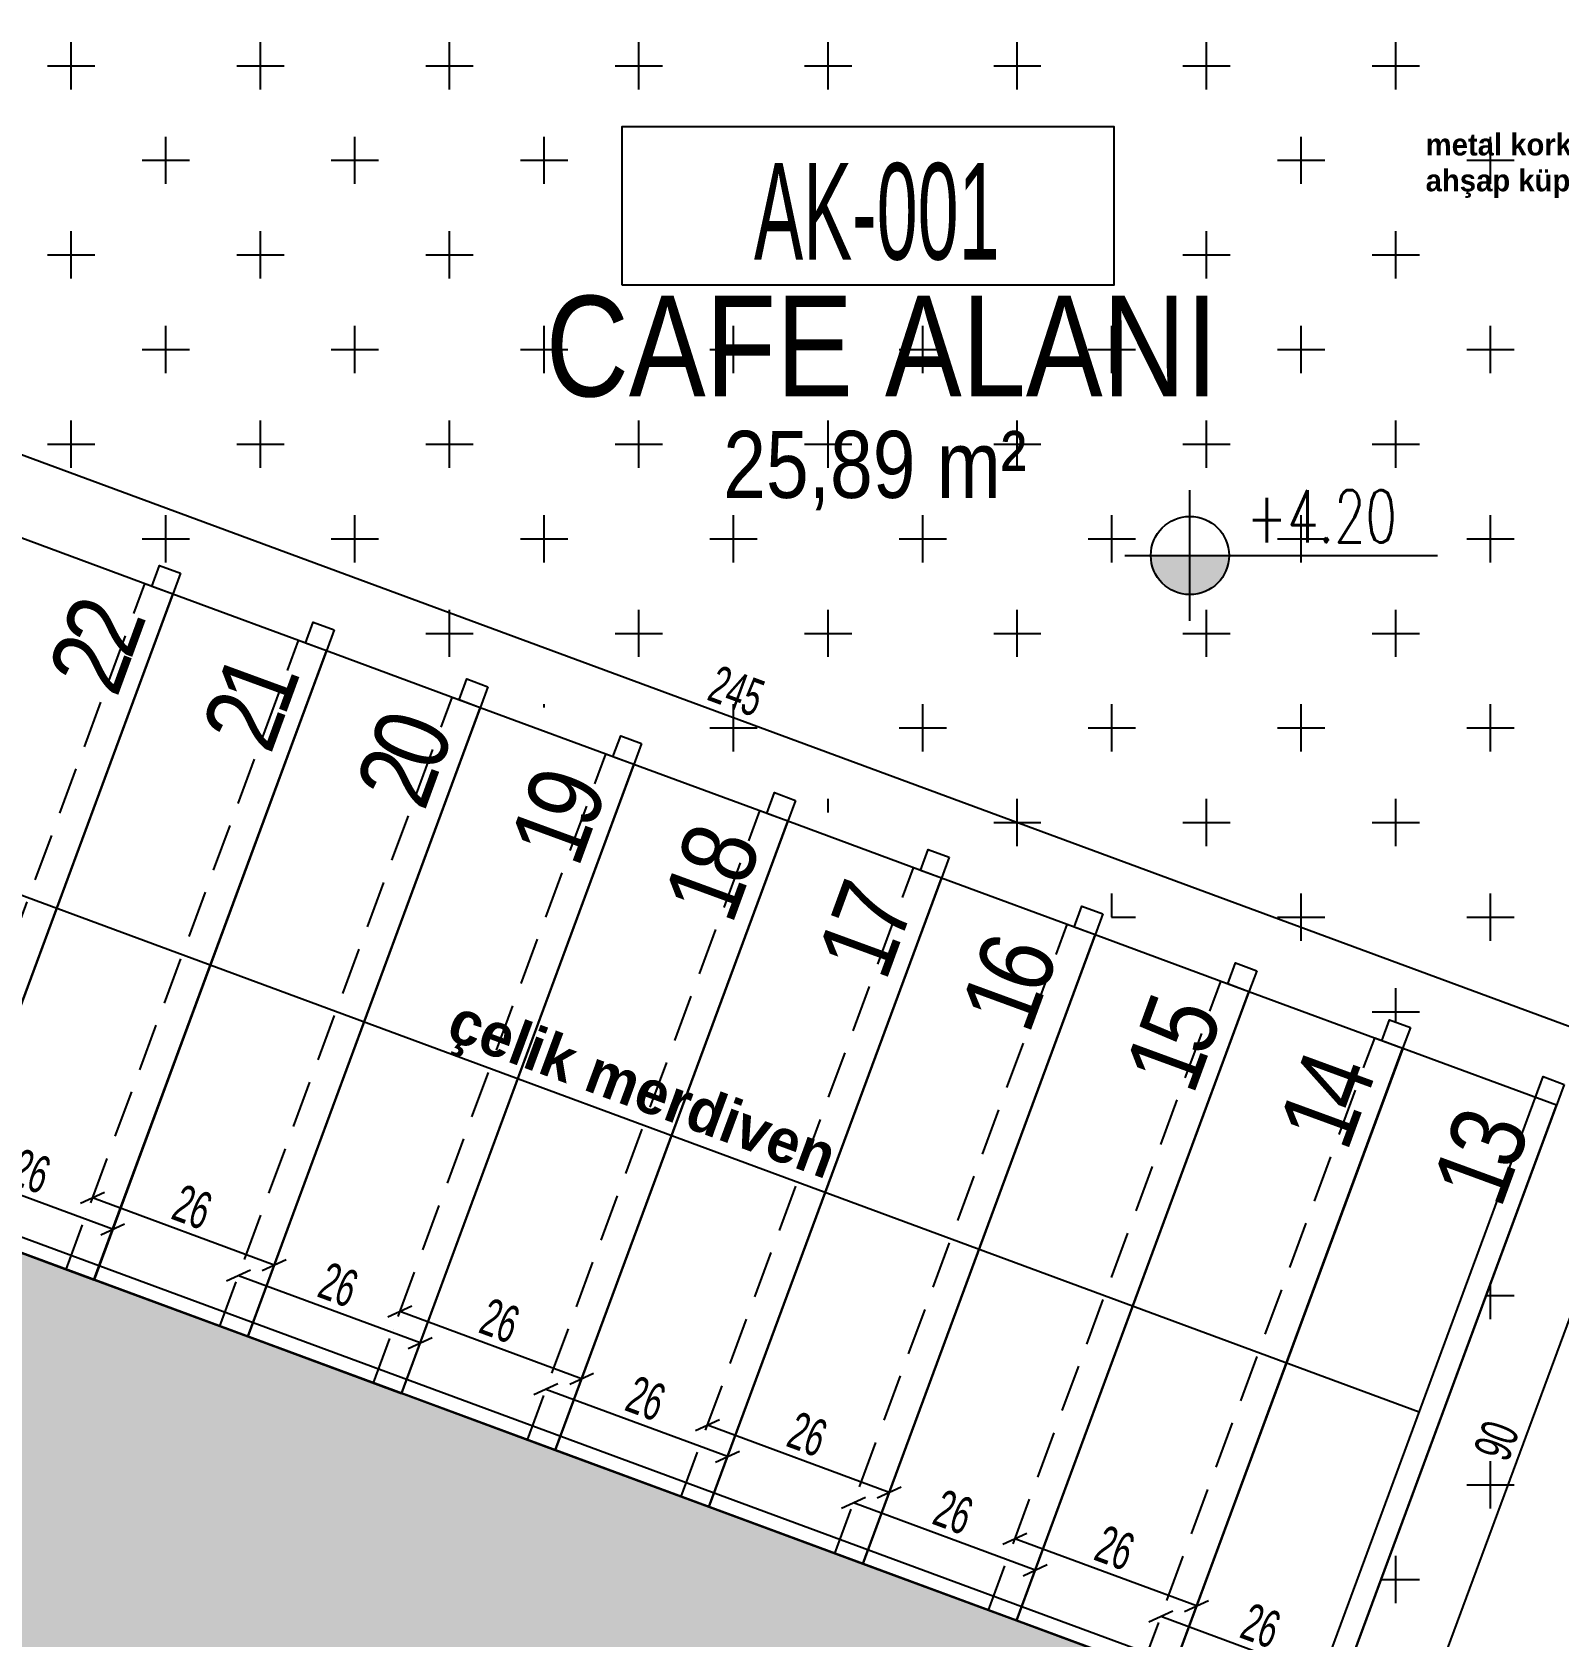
# Model space of a CAD drawing. Header units: millimetres. Extents: x 933584 to 974011, y 4545988 to 4553664.
# Drawn here: x 961709.2 to 961914.2, y 4551913.6 to 4552129 of the extents above; entities that cross this region are included whole.
import ezdxf
from ezdxf.enums import TextEntityAlignment as Align

# ---------------------------------------------------------------- set-up
doc = ezdxf.new("R2010")
doc.units = ezdxf.units.MM
doc.set_wipeout_variables(frame=1)
doc.header["$PDMODE"] = 35
for name, pattern in [('568_AVN_KES_01$0$HIDDEN', [0.375, 0.25, -0.125]), ('DOT2', [3.175, 0, -3.175]), ('HIDDEN', [9.525, 6.35, -3.175])]:
    doc.linetypes.add(name, pattern=pattern)
doc.layers.get('0').update_dxf_attribs({"color": 255})
doc.layers.get('Defpoints').update_dxf_attribs({"color": 8})
for name, color, linetype in [('0-DMS-50', 143, 'Continuous'), ('0-HSL-HTC', 253, 'Continuous'), ('0-HSL-HTC_200', 1, 'Continuous'), ('0-HSL-SLD', 252, 'Continuous'), ('0-LNS-SLN', 6, 'Continuous'), ('0-LNS-SPL', 13, '568_AVN_KES_01$0$HIDDEN'), ('0-LNS-VLF', 11, 'Continuous'), ('0-TXT-NXS', 7, 'Continuous'), ('0-TXT-PBX', 6, 'Continuous'), ('0-TXT-PLV_50', 3, 'Continuous'), ('0-TXT-PTX_50', 8, 'Continuous'), ('0-TXT-XBX_20', 3, 'Continuous'), ('2-SPS-RCN', 2, 'Continuous')]:
    doc.layers.add(name, color=color, linetype=linetype)
doc.styles.add('139_UYG_PLN$0$Dumankaya_fikirtepe_VAZIYET_PLANI$0$Standard', font='arial.ttf')
doc.styles.add('Century Gothic_B_3', font='GOTHICB.TTF', dxfattribs={"height": 4})
doc.styles.add('dim_romans_50', font='swissl.ttf', dxfattribs={"width": 0.6, "height": 5})
doc.styles.add('MAHAL YAZISI', font='ARIALN.TTF', dxfattribs={"width": 0.8})
doc.styles.get("Standard").update_dxf_attribs({"font": 'times.ttf'})
doc.styles.add('T_General', font='simplxtw.shx', dxfattribs={"width": 0.7, "height": 200})
doc.dimstyles.new('ONK_dim 1_50', dxfattribs={"dimscale": 5, "dimtxt": 4, "dimasz": 0.5, "dimexe": 0.5, "dimexo": 0.5, "dimgap": 0.2, "dimtad": 1, "dimdec": 1, "dimrnd": 0.5, "dimzin": 9, "dimtxsty": 'dim_romans_50', "dimblk": 'OBLIQUE', "dimcen": 1, "dimclre": 256, "dimclrt": 256, "dimazin": 2, "dimtfac": 1, "dimtdec": 1, "dimtix": 1, "dimtmove": 2, "dimatfit": 3, "dimldrblk": 'OBLIQUE', "dimfxl": 3, "dimfxlon": 1, "dimarcsym": 0})

# ---------------------------------------------------------------- blocks, each defined once
blk = doc.blocks.new('vbcvbxb')
at = {"layer": '0-HSL-HTC', "ltscale": 0.5}
h = blk.add_hatch(color=256, dxfattribs=at)
h.dxf.hatch_style = 1
h.paths.add_polyline_path([(938337.35, 4549224.22), (938339.08, 4549228.91), (938338.61, 4549229.09), (938336.88, 4549224.39)], flags=17)
h.paths.add_polyline_path([(938339.21, 4549225.67), (938336.79, 4549219.1), (938333.97, 4549220.14), (938336.4, 4549226.7), (938337.57, 4549226.27), (938336.88, 4549224.39), (938337.35, 4549224.22), (938338.04, 4549226.1)], flags=17)
h.paths.add_polyline_path([(938344.85, 4549221.45), (938346.58, 4549226.14), (938346.11, 4549226.32), (938344.38, 4549221.62)], flags=17)
h.paths.add_polyline_path([(938346.72, 4549222.89), (938344.29, 4549216.33), (938341.48, 4549217.37), (938343.9, 4549223.93), (938345.08, 4549223.5), (938344.38, 4549221.62), (938344.85, 4549221.45), (938345.54, 4549223.33)], flags=17)
h.paths.add_polyline_path([(938247.29, 4549257.46), (938249.02, 4549262.15), (938248.55, 4549262.33), (938246.82, 4549257.64)], flags=17)
h.paths.add_polyline_path([(938249.15, 4549258.91), (938246.73, 4549252.34), (938243.91, 4549253.38), (938246.34, 4549259.95), (938247.51, 4549259.51), (938246.82, 4549257.64), (938247.29, 4549257.46), (938247.98, 4549259.34)], flags=17)
h.paths.add_polyline_path([(938254.79, 4549254.69), (938256.52, 4549259.38), (938256.05, 4549259.56), (938254.32, 4549254.87)], flags=17)
h.paths.add_polyline_path([(938256.66, 4549256.14), (938254.23, 4549249.57), (938251.42, 4549250.61), (938253.84, 4549257.18), (938255.01, 4549256.74), (938254.32, 4549254.87), (938254.79, 4549254.69), (938255.48, 4549256.57)], flags=17)
h.paths.add_polyline_path([(938262.3, 4549251.92), (938264.03, 4549256.61), (938263.56, 4549256.79), (938261.83, 4549252.1)], flags=17)
h.paths.add_polyline_path([(938264.16, 4549253.37), (938261.74, 4549246.8), (938258.92, 4549247.84), (938261.35, 4549254.41), (938262.52, 4549253.97), (938261.83, 4549252.1), (938262.3, 4549251.92), (938262.99, 4549253.8)], flags=17)
h.paths.add_polyline_path([(938269.8, 4549249.15), (938271.53, 4549253.84), (938271.06, 4549254.02), (938269.33, 4549249.33)], flags=17)
h.paths.add_polyline_path([(938271.67, 4549250.6), (938269.24, 4549244.03), (938266.43, 4549245.07), (938268.85, 4549251.64), (938270.02, 4549251.2), (938269.33, 4549249.33), (938269.8, 4549249.15), (938270.49, 4549251.03)], flags=17)
h.paths.add_polyline_path([(938277.31, 4549246.38), (938279.04, 4549251.07), (938278.57, 4549251.25), (938276.84, 4549246.56)], flags=17)
h.paths.add_polyline_path([(938279.17, 4549247.83), (938276.75, 4549241.26), (938273.93, 4549242.3), (938276.36, 4549248.87), (938277.53, 4549248.43), (938276.84, 4549246.56), (938277.31, 4549246.38), (938278, 4549248.26)], flags=17)
h.paths.add_polyline_path([(938284.81, 4549243.61), (938286.54, 4549248.3), (938286.07, 4549248.48), (938284.34, 4549243.79)], flags=17)
h.paths.add_polyline_path([(938286.68, 4549245.06), (938284.25, 4549238.49), (938281.44, 4549239.53), (938283.86, 4549246.1), (938285.03, 4549245.66), (938284.34, 4549243.79), (938284.81, 4549243.61), (938285.5, 4549245.49)], flags=17)
h.paths.add_polyline_path([(938292.32, 4549240.84), (938294.05, 4549245.53), (938293.58, 4549245.71), (938291.85, 4549241.02)], flags=17)
h.paths.add_polyline_path([(938294.18, 4549242.29), (938291.76, 4549235.72), (938288.94, 4549236.76), (938291.37, 4549243.33), (938292.54, 4549242.89), (938291.85, 4549241.02), (938292.32, 4549240.84), (938293.01, 4549242.72)], flags=17)
h.paths.add_polyline_path([(938299.82, 4549238.07), (938301.55, 4549242.76), (938301.08, 4549242.94), (938299.35, 4549238.25)], flags=17)
h.paths.add_polyline_path([(938301.69, 4549239.52), (938299.26, 4549232.95), (938296.45, 4549233.99), (938298.87, 4549240.55), (938300.04, 4549240.12), (938299.35, 4549238.25), (938299.82, 4549238.07), (938300.51, 4549239.95)], flags=17)
h.paths.add_polyline_path([(938307.33, 4549235.3), (938309.06, 4549239.99), (938308.59, 4549240.17), (938306.86, 4549235.48)], flags=17)
h.paths.add_polyline_path([(938309.19, 4549236.75), (938306.77, 4549230.18), (938303.95, 4549231.22), (938306.38, 4549237.78), (938307.55, 4549237.35), (938306.86, 4549235.48), (938307.33, 4549235.3), (938308.02, 4549237.18)], flags=17)
h.paths.add_polyline_path([(938314.83, 4549232.53), (938316.56, 4549237.22), (938316.09, 4549237.4), (938314.36, 4549232.71)], flags=17)
h.paths.add_polyline_path([(938316.7, 4549233.98), (938314.27, 4549227.41), (938311.46, 4549228.45), (938313.88, 4549235.01), (938315.06, 4549234.58), (938314.36, 4549232.71), (938314.83, 4549232.53), (938315.52, 4549234.41)], flags=17)
h.paths.add_polyline_path([(938322.34, 4549229.76), (938324.07, 4549234.45), (938323.6, 4549234.63), (938321.87, 4549229.94)], flags=17)
h.paths.add_polyline_path([(938324.2, 4549231.21), (938321.78, 4549224.64), (938318.96, 4549225.68), (938321.39, 4549232.24), (938322.56, 4549231.81), (938321.87, 4549229.94), (938322.34, 4549229.76), (938323.03, 4549231.64)], flags=17)
h.paths.add_polyline_path([(938329.84, 4549226.99), (938331.57, 4549231.68), (938331.1, 4549231.86), (938329.37, 4549227.16)], flags=17)
h.paths.add_polyline_path([(938331.71, 4549228.44), (938329.28, 4549221.87), (938326.47, 4549222.91), (938328.89, 4549229.47), (938330.07, 4549229.04), (938329.37, 4549227.16), (938329.84, 4549226.99), (938330.53, 4549228.87)], flags=17)
h.paths.add_polyline_path([(938157.22, 4549290.71), (938158.96, 4549295.4), (938158.49, 4549295.57), (938156.76, 4549290.88)])
h.paths.add_polyline_path([(938159.09, 4549292.15), (938156.67, 4549285.58), (938153.85, 4549286.62), (938156.28, 4549293.19), (938157.45, 4549292.76), (938156.76, 4549290.88), (938157.22, 4549290.71), (938157.92, 4549292.58)])
h.paths.add_polyline_path([(938164.73, 4549287.94), (938166.46, 4549292.63), (938165.99, 4549292.8), (938164.26, 4549288.11)], flags=17)
h.paths.add_polyline_path([(938166.6, 4549289.38), (938164.17, 4549282.81), (938161.36, 4549283.85), (938163.78, 4549290.42), (938164.95, 4549289.99), (938164.26, 4549288.11), (938164.73, 4549287.94), (938165.42, 4549289.81)], flags=17)
h.paths.add_polyline_path([(938172.23, 4549285.17), (938173.97, 4549289.86), (938173.5, 4549290.03), (938171.77, 4549285.34)], flags=17)
h.paths.add_polyline_path([(938174.1, 4549286.61), (938171.68, 4549280.04), (938168.86, 4549281.08), (938171.29, 4549287.65), (938172.46, 4549287.22), (938171.77, 4549285.34), (938172.23, 4549285.17), (938172.93, 4549287.04)], flags=17)
h.paths.add_polyline_path([(938179.74, 4549282.4), (938181.47, 4549287.09), (938181, 4549287.26), (938179.27, 4549282.57)], flags=17)
h.paths.add_polyline_path([(938181.61, 4549283.84), (938179.18, 4549277.27), (938176.37, 4549278.31), (938178.79, 4549284.88), (938179.96, 4549284.45), (938179.27, 4549282.57), (938179.74, 4549282.4), (938180.43, 4549284.27)], flags=17)
h.paths.add_polyline_path([(938187.25, 4549279.63), (938188.98, 4549284.32), (938188.51, 4549284.49), (938186.78, 4549279.8)], flags=17)
h.paths.add_polyline_path([(938189.11, 4549281.07), (938186.69, 4549274.5), (938183.87, 4549275.54), (938186.3, 4549282.11), (938187.47, 4549281.68), (938186.78, 4549279.8), (938187.25, 4549279.63), (938187.94, 4549281.5)], flags=17)
h.paths.add_polyline_path([(938194.75, 4549276.86), (938196.48, 4549281.55), (938196.01, 4549281.72), (938194.28, 4549277.03)], flags=17)
h.paths.add_polyline_path([(938196.62, 4549278.3), (938194.19, 4549271.73), (938191.38, 4549272.77), (938193.8, 4549279.34), (938194.97, 4549278.9), (938194.28, 4549277.03), (938194.75, 4549276.86), (938195.44, 4549278.73)], flags=17)
h.paths.add_polyline_path([(938202.26, 4549274.09), (938203.99, 4549278.78), (938203.52, 4549278.95), (938201.79, 4549274.26)], flags=17)
h.paths.add_polyline_path([(938204.12, 4549275.53), (938201.7, 4549268.96), (938198.88, 4549270), (938201.31, 4549276.57), (938202.48, 4549276.13), (938201.79, 4549274.26), (938202.26, 4549274.09), (938202.95, 4549275.96)], flags=17)
h.paths.add_polyline_path([(938209.76, 4549271.32), (938211.49, 4549276.01), (938211.02, 4549276.18), (938209.29, 4549271.49)], flags=17)
h.paths.add_polyline_path([(938211.63, 4549272.76), (938209.2, 4549266.19), (938206.39, 4549267.23), (938208.81, 4549273.8), (938209.98, 4549273.36), (938209.29, 4549271.49), (938209.76, 4549271.32), (938210.45, 4549273.19)], flags=17)
h.paths.add_polyline_path([(938217.27, 4549268.54), (938219, 4549273.24), (938218.53, 4549273.41), (938216.8, 4549268.72)], flags=17)
h.paths.add_polyline_path([(938219.13, 4549269.99), (938216.71, 4549263.42), (938213.89, 4549264.46), (938216.32, 4549271.03), (938217.49, 4549270.59), (938216.8, 4549268.72), (938217.27, 4549268.54), (938217.96, 4549270.42)], flags=17)
h.paths.add_polyline_path([(938224.77, 4549265.77), (938226.5, 4549270.47), (938226.03, 4549270.64), (938224.3, 4549265.95)], flags=17)
h.paths.add_polyline_path([(938226.64, 4549267.22), (938224.21, 4549260.65), (938221.4, 4549261.69), (938223.82, 4549268.26), (938224.99, 4549267.82), (938224.3, 4549265.95), (938224.77, 4549265.77), (938225.46, 4549267.65)], flags=17)
h.paths.add_polyline_path([(938232.28, 4549263), (938234.01, 4549267.7), (938233.54, 4549267.87), (938231.81, 4549263.18)], flags=17)
h.paths.add_polyline_path([(938234.14, 4549264.45), (938231.72, 4549257.88), (938228.9, 4549258.92), (938231.33, 4549265.49), (938232.5, 4549265.05), (938231.81, 4549263.18), (938232.28, 4549263), (938232.97, 4549264.88)], flags=17)
h.paths.add_polyline_path([(938239.78, 4549260.23), (938241.51, 4549264.92), (938241.04, 4549265.1), (938239.31, 4549260.41)], flags=17)
h.paths.add_polyline_path([(938241.65, 4549261.68), (938239.22, 4549255.11), (938236.41, 4549256.15), (938238.83, 4549262.72), (938240, 4549262.28), (938239.31, 4549260.41), (938239.78, 4549260.23), (938240.47, 4549262.11)], flags=17)
h.paths.add_polyline_path([(938382.38, 4549207.6), (938384.11, 4549212.29), (938383.64, 4549212.46), (938381.91, 4549207.77)], flags=17)
h.paths.add_polyline_path([(938384.24, 4549209.04), (938381.82, 4549202.48), (938379, 4549203.52), (938381.43, 4549210.08), (938382.6, 4549209.65), (938381.91, 4549207.77), (938382.38, 4549207.6), (938383.07, 4549209.48)], flags=17)
h.paths.add_polyline_path([(938389.88, 4549204.83), (938391.61, 4549209.52), (938391.14, 4549209.69), (938389.41, 4549205)], flags=17)
h.paths.add_polyline_path([(938391.75, 4549206.27), (938389.32, 4549199.71), (938386.51, 4549200.75), (938388.93, 4549207.31), (938390.11, 4549206.88), (938389.41, 4549205), (938389.88, 4549204.83), (938390.57, 4549206.71)], flags=17)
h.paths.add_polyline_path([(938397.39, 4549202.06), (938399.12, 4549206.75), (938398.65, 4549206.92), (938396.92, 4549202.23)], flags=17)
h.paths.add_polyline_path([(938399.25, 4549203.5), (938396.83, 4549196.94), (938394.01, 4549197.98), (938396.44, 4549204.54), (938397.61, 4549204.11), (938396.92, 4549202.23), (938397.39, 4549202.06), (938398.08, 4549203.94)], flags=17)
h.paths.add_polyline_path([(938404.89, 4549199.29), (938406.62, 4549203.98), (938406.15, 4549204.15), (938404.42, 4549199.46)], flags=17)
h.paths.add_polyline_path([(938406.76, 4549200.73), (938404.33, 4549194.17), (938401.52, 4549195.21), (938403.94, 4549201.77), (938405.12, 4549201.34), (938404.42, 4549199.46), (938404.89, 4549199.29), (938405.59, 4549201.17)], flags=17)
h.paths.add_polyline_path([(938412.4, 4549196.52), (938414.13, 4549201.21), (938413.66, 4549201.38), (938411.93, 4549196.69)], flags=17)
h.paths.add_polyline_path([(938414.26, 4549197.96), (938411.84, 4549191.4), (938409.02, 4549192.43), (938411.45, 4549199), (938412.62, 4549198.57), (938411.93, 4549196.69), (938412.4, 4549196.52), (938413.09, 4549198.4)], flags=17)
h.paths.add_polyline_path([(938419.9, 4549193.75), (938421.63, 4549198.44), (938421.17, 4549198.61), (938419.43, 4549193.92)], flags=17)
h.paths.add_polyline_path([(938421.77, 4549195.19), (938419.34, 4549188.63), (938416.53, 4549189.66), (938418.95, 4549196.23), (938420.13, 4549195.8), (938419.43, 4549193.92), (938419.9, 4549193.75), (938420.6, 4549195.63)], flags=17)
h.paths.add_polyline_path([(938427.41, 4549190.98), (938429.14, 4549195.67), (938428.67, 4549195.84), (938426.94, 4549191.15)], flags=17)
h.paths.add_polyline_path([(938429.27, 4549192.42), (938426.85, 4549185.86), (938424.03, 4549186.89), (938426.46, 4549193.46), (938427.63, 4549193.03), (938426.94, 4549191.15), (938427.41, 4549190.98), (938428.1, 4549192.86)], flags=17)
h.paths.add_polyline_path([(938434.91, 4549188.21), (938436.64, 4549192.9), (938436.18, 4549193.07), (938434.44, 4549188.38)], flags=17)
h.paths.add_polyline_path([(938436.78, 4549189.65), (938434.35, 4549183.09), (938431.54, 4549184.12), (938433.96, 4549190.69), (938435.14, 4549190.26), (938434.44, 4549188.38), (938434.91, 4549188.21), (938435.61, 4549190.09)], flags=17)
h.paths.add_polyline_path([(938442.42, 4549185.44), (938444.15, 4549190.13), (938443.68, 4549190.3), (938441.95, 4549185.61)], flags=16)
h.paths.add_polyline_path([(938444.28, 4549186.88), (938441.86, 4549180.32), (938439.04, 4549181.35), (938441.47, 4549187.92), (938442.64, 4549187.49), (938441.95, 4549185.61), (938442.42, 4549185.44), (938443.11, 4549187.32)])
h.paths.add_polyline_path([(938449.92, 4549182.67), (938451.65, 4549187.36), (938451.19, 4549187.53), (938449.45, 4549182.84)])
h.paths.add_polyline_path([(938451.79, 4549184.11), (938449.36, 4549177.55), (938446.55, 4549178.58), (938448.97, 4549185.15), (938450.15, 4549184.72), (938449.45, 4549182.84), (938449.92, 4549182.67), (938450.62, 4549184.54)])
h.paths.add_polyline_path([(938457.43, 4549179.9), (938459.16, 4549184.59), (938458.69, 4549184.76), (938456.96, 4549180.07)])
h.paths.add_polyline_path([(938459.29, 4549181.34), (938456.87, 4549174.77), (938454.06, 4549175.81), (938456.48, 4549182.38), (938457.65, 4549181.95), (938456.96, 4549180.07), (938457.43, 4549179.9), (938458.12, 4549181.77)])
h.paths.add_polyline_path([(938359.86, 4549215.91), (938361.59, 4549220.6), (938361.12, 4549220.77), (938359.39, 4549216.08)], flags=17)
h.paths.add_polyline_path([(938361.73, 4549217.35), (938359.3, 4549210.79), (938356.49, 4549211.83), (938358.91, 4549218.39), (938360.09, 4549217.96), (938359.39, 4549216.08), (938359.86, 4549215.91), (938360.55, 4549217.79)], flags=17)
h.paths.add_polyline_path([(938367.37, 4549213.14), (938369.1, 4549217.83), (938368.63, 4549218), (938366.9, 4549213.31)], flags=17)
h.paths.add_polyline_path([(938369.23, 4549214.58), (938366.81, 4549208.02), (938363.99, 4549209.06), (938366.42, 4549215.62), (938367.59, 4549215.19), (938366.9, 4549213.31), (938367.37, 4549213.14), (938368.06, 4549215.02)], flags=17)
h.paths.add_polyline_path([(938374.87, 4549210.37), (938376.6, 4549215.06), (938376.13, 4549215.23), (938374.4, 4549210.54)], flags=17)
h.paths.add_polyline_path([(938376.74, 4549211.81), (938374.31, 4549205.25), (938371.5, 4549206.29), (938373.92, 4549212.85), (938375.1, 4549212.42), (938374.4, 4549210.54), (938374.87, 4549210.37), (938375.56, 4549212.25)], flags=17)
h.paths.add_polyline_path([(938352.36, 4549218.68), (938354.09, 4549223.37), (938353.62, 4549223.55), (938351.89, 4549218.85)], flags=17)
h.paths.add_polyline_path([(938354.22, 4549220.12), (938351.8, 4549213.56), (938348.98, 4549214.6), (938351.41, 4549221.16), (938352.58, 4549220.73), (938351.89, 4549218.85), (938352.36, 4549218.68), (938353.05, 4549220.56)], flags=17)
edge = h.paths.add_edge_path()
edge.add_line((938060.73, 4549333.79), (938066.11, 4549333.93))
h.paths.add_polyline_path([(938463.81, 4549182.87), (938464.51, 4549184.75), (938157.77, 4549297.97), (938157.08, 4549296.09)])
blk = doc.blocks.new('MAHAL_KODU')
at = {"layer": '0-TXT-PTX_50'}
for tag, height, p in [('MEKAN_ADI', 0.3, (0, -0.65)), ('ALAN', 0.2, (0, -0.95))]:
    blk.add_attdef(tag, text='', height=height, dxfattribs=at).set_placement(p, align=Align.MIDDLE_CENTER)
at = {"linetype": 'DOT2', "ltscale": 10000}
blk.add_wipeout([(-0.7483, 0.0489), (0.7207, 0.0489), (0.722, -0.4231), (-0.7515, -0.4251)], dxfattribs=at)
at = {"layer": '0-TXT-PBX'}
blk.add_lwpolyline([(-0.7483, -0.4219), (0.7207, -0.4219), (0.7207, 0.0489), (-0.7483, 0.0489)], close=True, dxfattribs=at)
at = {"layer": '0-TXT-PTX_50'}
blk.add_attdef('MAHAL_KODU', text='', height=0.3, dxfattribs=at).set_placement((0, -0.2), align=Align.MIDDLE_CENTER)
blk = doc.blocks.new('fdbxcbxb')
at = {"layer": '0-LNS-SLN', "linetype": 'HIDDEN'}
blk.add_lwpolyline([(936147.2, 4550487.53), (936178.39, 4550571.95)], dxfattribs=at)
at = {"layer": '0-LNS-SLN'}
for points in [[(936182.15, 4550570.56), (936178.39, 4550571.95)], [(936150.95, 4550486.14), (936147.2, 4550487.53)]]:
    blk.add_lwpolyline(points, dxfattribs=at)
blk.add_lwpolyline([(936150.95, 4550486.14), (936171.58, 4550478.51), (936202.78, 4550562.93), (936182.15, 4550570.56)], close=True, dxfattribs=at)
blk = doc.blocks.new('PLV-FNS')
h = blk.add_hatch(color=8)
edge = h.paths.add_edge_path()
edge.add_arc((0, 0), 150, 180, 0)
edge.add_line((150, 0), (-150, 0))
for p, q in [((0, -250), (0, 250)), ((-250, 0), (950, 0))]:
    blk.add_line(p, q)
blk.add_circle((0, 0), 150)
at = {"color": 8, "style": 'T_General', "width": 0.7}
for tag, p in [('INCE', (217.1, 50)), ('KABA', (217.1, -250))]:
    blk.add_attdef(tag, p, '', height=200, dxfattribs=at)
blk = doc.blocks.new('fdvd-flatten-1')
at = {"layer": '2-SPS-RCN'}
blk.add_lwpolyline([(934652.94, 4550373.38), (934659.71, 4550423.91), (934030.31, 4550656.51), (934013, 4550609.59)], close=True, dxfattribs=at)
blk = doc.blocks.new('_Oblique')
at = {"color": 0, "linetype": 'ByBlock', "lineweight": -2}
blk.add_line((-0.5, -0.5), (0.5, 0.5), dxfattribs=at)
blk = doc.blocks.new('*D2106')
at = {"layer": '0-DMS-50', "lineweight": -2}
for p, q in [((961916.18, 4551984.07), (961927.03, 4551980.06)), ((961884.98, 4551899.65), (961895.84, 4551895.64))]:
    blk.add_line(p, q, dxfattribs=at)
at = {"layer": '0-DMS-50', "color": 0, "lineweight": -2}
blk.add_line((961893.49, 4551896.51), (961924.69, 4551980.93), dxfattribs=at)
at = {"layer": 'Defpoints', "color": 0}
for p in [(961913.83, 4551984.94), (961924.69, 4551980.93), (961882.63, 4551900.52)]:
    blk.add_point(p, dxfattribs=at)
at = {"layer": '0-DMS-50', "color": 0, "linetype": 'ByBlock', "lineweight": -2, "xscale": 2.5, "yscale": 2.5, "zscale": 2.5}
for p, rotation in [((961924.69, 4551980.93), 69.71819437833355), ((961893.49, 4551896.51), 249.7181943783335)]:
    blk.add_blockref('_Oblique', p, dxfattribs=dict(at, rotation=rotation))
at = {"layer": '0-DMS-50', "insert": (961905.81, 4551939.93), "char_height": 5, "attachment_point": 5, "rotation": 69.7182, "style": 'dim_romans_50'}
blk.add_mtext('90', dxfattribs=at)
blk = doc.blocks.new('*D2112')
at = {"layer": '0-DMS-50', "lineweight": -2}
for p, q in [((961685.93, 4552075.02), (961688.53, 4552082.07)), ((961915.74, 4551990.1), (961918.34, 4551997.14))]:
    blk.add_line(p, q, dxfattribs=at)
at = {"layer": '0-DMS-50', "color": 0, "lineweight": -2}
blk.add_line((961917.47, 4551994.8), (961687.66, 4552079.72), dxfattribs=at)
at = {"layer": 'Defpoints', "color": 0}
for p in [(961687.66, 4552079.72), (961685.06, 4552072.68), (961914.87, 4551987.75)]:
    blk.add_point(p, dxfattribs=at)
at = {"layer": '0-DMS-50', "color": 0, "linetype": 'ByBlock', "lineweight": -2, "xscale": 2.5, "yscale": 2.5, "zscale": 2.5}
for p, rotation in [((961687.66, 4552079.72), 159.718194378801), ((961917.47, 4551994.8), 339.7181943788011)]:
    blk.add_blockref('_Oblique', p, dxfattribs=dict(at, rotation=rotation))
at = {"layer": '0-DMS-50', "insert": (961803.78, 4552040.54), "char_height": 5, "attachment_point": 5, "rotation": 339.7182, "style": 'dim_romans_50'}
blk.add_mtext('245', dxfattribs=at)
blk = doc.blocks.new('*D2115')
at = {"layer": '0-DMS-50', "color": 0, "lineweight": -2}
blk.add_line((961885.14, 4551907.29), (961860.75, 4551916.3), dxfattribs=at)
at = {"layer": '0-DMS-50', "lineweight": -2}
for p, q in [((961859.88, 4551913.96), (961859.88, 4551913.96)), ((961884.27, 4551904.95), (961884.27, 4551904.95))]:
    blk.add_line(p, q, dxfattribs=at)
at = {"layer": 'Defpoints', "color": 0}
for p in [(961860.75, 4551916.3), (961860.75, 4551916.3), (961885.14, 4551907.29)]:
    blk.add_point(p, dxfattribs=at)
at = {"layer": '0-DMS-50', "color": 0, "linetype": 'ByBlock', "lineweight": -2, "xscale": 2.5, "yscale": 2.5, "zscale": 2.5}
for p, rotation in [((961860.75, 4551916.3), 159.718194379561), ((961885.14, 4551907.29), 339.718194379561)]:
    blk.add_blockref('_Oblique', p, dxfattribs=dict(at, rotation=rotation))
at = {"layer": '0-DMS-50', "insert": (961874.15, 4551915.08), "char_height": 5, "attachment_point": 5, "rotation": 339.7182, "style": 'dim_romans_50'}
blk.add_mtext('26', dxfattribs=at)
blk = doc.blocks.new('*D2116')
at = {"layer": '0-DMS-50', "color": 0, "lineweight": -2}
blk.add_line((961865.54, 4551917.73), (961841.15, 4551926.74), dxfattribs=at)
at = {"layer": '0-DMS-50', "lineweight": -2}
for p, q in [((961840.28, 4551924.4), (961840.28, 4551924.4)), ((961864.67, 4551915.39), (961864.67, 4551915.39))]:
    blk.add_line(p, q, dxfattribs=at)
at = {"layer": 'Defpoints', "color": 0}
for p in [(961841.15, 4551926.74), (961841.15, 4551926.74), (961865.54, 4551917.73)]:
    blk.add_point(p, dxfattribs=at)
at = {"layer": '0-DMS-50', "color": 0, "linetype": 'ByBlock', "lineweight": -2, "xscale": 2.5, "yscale": 2.5, "zscale": 2.5}
for p, rotation in [((961841.15, 4551926.74), 159.718194096898), ((961865.54, 4551917.73), 339.718194096898)]:
    blk.add_blockref('_Oblique', p, dxfattribs=dict(at, rotation=rotation))
at = {"layer": '0-DMS-50', "insert": (961854.56, 4551925.52), "char_height": 5, "attachment_point": 5, "rotation": 339.7182, "style": 'dim_romans_50'}
blk.add_mtext('26', dxfattribs=at)
blk = doc.blocks.new('*D2117')
at = {"layer": '0-DMS-50', "color": 0, "lineweight": -2}
blk.add_line((961843.86, 4551922.54), (961819.48, 4551931.56), dxfattribs=at)
at = {"layer": '0-DMS-50', "lineweight": -2}
for p, q in [((961818.61, 4551929.21), (961818.61, 4551929.21)), ((961843, 4551920.2), (961843, 4551920.2))]:
    blk.add_line(p, q, dxfattribs=at)
at = {"layer": 'Defpoints', "color": 0}
for p in [(961819.48, 4551931.56), (961819.48, 4551931.56), (961843.86, 4551922.54)]:
    blk.add_point(p, dxfattribs=at)
at = {"layer": '0-DMS-50', "color": 0, "linetype": 'ByBlock', "lineweight": -2, "xscale": 2.5, "yscale": 2.5, "zscale": 2.5}
for p, rotation in [((961819.48, 4551931.56), 159.718194379561), ((961843.86, 4551922.54), 339.718194379561)]:
    blk.add_blockref('_Oblique', p, dxfattribs=dict(at, rotation=rotation))
at = {"layer": '0-DMS-50', "insert": (961832.88, 4551930.33), "char_height": 5, "attachment_point": 5, "rotation": 339.7182, "style": 'dim_romans_50'}
blk.add_mtext('26', dxfattribs=at)
blk = doc.blocks.new('*D2118')
at = {"layer": '0-DMS-50', "color": 0, "lineweight": -2}
blk.add_line((961824.27, 4551932.98), (961799.88, 4551942), dxfattribs=at)
at = {"layer": '0-DMS-50', "lineweight": -2}
for p, q in [((961799.01, 4551939.65), (961799.01, 4551939.65)), ((961823.4, 4551930.64), (961823.4, 4551930.64))]:
    blk.add_line(p, q, dxfattribs=at)
at = {"layer": 'Defpoints', "color": 0}
for p in [(961799.88, 4551942), (961799.88, 4551942), (961824.27, 4551932.98)]:
    blk.add_point(p, dxfattribs=at)
at = {"layer": '0-DMS-50', "color": 0, "linetype": 'ByBlock', "lineweight": -2, "xscale": 2.5, "yscale": 2.5, "zscale": 2.5}
for p, rotation in [((961799.88, 4551942), 159.718194096898), ((961824.27, 4551932.98), 339.718194096898)]:
    blk.add_blockref('_Oblique', p, dxfattribs=dict(at, rotation=rotation))
at = {"layer": '0-DMS-50', "insert": (961813.29, 4551940.77), "char_height": 5, "attachment_point": 5, "rotation": 339.7182, "style": 'dim_romans_50'}
blk.add_mtext('26', dxfattribs=at)
blk = doc.blocks.new('*D2119')
at = {"layer": '0-DMS-50', "color": 0, "lineweight": -2}
blk.add_line((961802.59, 4551937.79), (961778.2, 4551946.81), dxfattribs=at)
at = {"layer": '0-DMS-50', "lineweight": -2}
for p, q in [((961777.34, 4551944.46), (961777.34, 4551944.46)), ((961801.73, 4551935.45), (961801.73, 4551935.45))]:
    blk.add_line(p, q, dxfattribs=at)
at = {"layer": 'Defpoints', "color": 0}
for p in [(961778.2, 4551946.81), (961778.2, 4551946.81), (961802.59, 4551937.79)]:
    blk.add_point(p, dxfattribs=at)
at = {"layer": '0-DMS-50', "color": 0, "linetype": 'ByBlock', "lineweight": -2, "xscale": 2.5, "yscale": 2.5, "zscale": 2.5}
for p, rotation in [((961778.2, 4551946.81), 159.718194379561), ((961802.59, 4551937.79), 339.718194379561)]:
    blk.add_blockref('_Oblique', p, dxfattribs=dict(at, rotation=rotation))
at = {"layer": '0-DMS-50', "insert": (961791.61, 4551945.58), "char_height": 5, "attachment_point": 5, "rotation": 339.7182, "style": 'dim_romans_50'}
blk.add_mtext('26', dxfattribs=at)
blk = doc.blocks.new('*D2120')
at = {"layer": '0-DMS-50', "color": 0, "lineweight": -2}
blk.add_line((961783, 4551948.23), (961758.61, 4551957.25), dxfattribs=at)
at = {"layer": '0-DMS-50', "lineweight": -2}
for p, q in [((961757.74, 4551954.9), (961757.74, 4551954.9)), ((961782.13, 4551945.89), (961782.13, 4551945.89))]:
    blk.add_line(p, q, dxfattribs=at)
at = {"layer": 'Defpoints', "color": 0}
for p in [(961758.61, 4551957.25), (961758.61, 4551957.25), (961783, 4551948.23)]:
    blk.add_point(p, dxfattribs=at)
at = {"layer": '0-DMS-50', "color": 0, "linetype": 'ByBlock', "lineweight": -2, "xscale": 2.5, "yscale": 2.5, "zscale": 2.5}
for p, rotation in [((961758.61, 4551957.25), 159.718194096898), ((961783, 4551948.23), 339.718194096898)]:
    blk.add_blockref('_Oblique', p, dxfattribs=dict(at, rotation=rotation))
at = {"layer": '0-DMS-50', "insert": (961772.01, 4551956.02), "char_height": 5, "attachment_point": 5, "rotation": 339.7182, "style": 'dim_romans_50'}
blk.add_mtext('26', dxfattribs=at)
blk = doc.blocks.new('*D2121')
at = {"layer": '0-DMS-50', "color": 0, "lineweight": -2}
blk.add_line((961761.32, 4551953.05), (961736.93, 4551962.06), dxfattribs=at)
at = {"layer": '0-DMS-50', "lineweight": -2}
for p, q in [((961736.07, 4551959.71), (961736.07, 4551959.71)), ((961760.45, 4551950.7), (961760.45, 4551950.7))]:
    blk.add_line(p, q, dxfattribs=at)
at = {"layer": 'Defpoints', "color": 0}
for p in [(961736.93, 4551962.06), (961736.93, 4551962.06), (961761.32, 4551953.05)]:
    blk.add_point(p, dxfattribs=at)
at = {"layer": '0-DMS-50', "color": 0, "linetype": 'ByBlock', "lineweight": -2, "xscale": 2.5, "yscale": 2.5, "zscale": 2.5}
for p, rotation in [((961736.93, 4551962.06), 159.718194379561), ((961761.32, 4551953.05), 339.718194379561)]:
    blk.add_blockref('_Oblique', p, dxfattribs=dict(at, rotation=rotation))
at = {"layer": '0-DMS-50', "insert": (961750.34, 4551960.84), "char_height": 5, "attachment_point": 5, "rotation": 339.7182, "style": 'dim_romans_50'}
blk.add_mtext('26', dxfattribs=at)
blk = doc.blocks.new('*D2122')
at = {"layer": '0-DMS-50', "color": 0, "lineweight": -2}
blk.add_line((961741.72, 4551963.49), (961717.34, 4551972.5), dxfattribs=at)
at = {"layer": '0-DMS-50', "lineweight": -2}
for p, q in [((961716.47, 4551970.15), (961716.47, 4551970.15)), ((961740.86, 4551961.14), (961740.86, 4551961.14))]:
    blk.add_line(p, q, dxfattribs=at)
at = {"layer": 'Defpoints', "color": 0}
for p in [(961717.34, 4551972.5), (961717.34, 4551972.5), (961741.72, 4551963.49)]:
    blk.add_point(p, dxfattribs=at)
at = {"layer": '0-DMS-50', "color": 0, "linetype": 'ByBlock', "lineweight": -2, "xscale": 2.5, "yscale": 2.5, "zscale": 2.5}
for p, rotation in [((961717.34, 4551972.5), 159.718194096898), ((961741.72, 4551963.49), 339.718194096898)]:
    blk.add_blockref('_Oblique', p, dxfattribs=dict(at, rotation=rotation))
at = {"layer": '0-DMS-50', "insert": (961730.74, 4551971.28), "char_height": 5, "attachment_point": 5, "rotation": 339.7182, "style": 'dim_romans_50'}
blk.add_mtext('26', dxfattribs=at)
blk = doc.blocks.new('*D2123')
at = {"layer": '0-DMS-50', "color": 0, "lineweight": -2}
blk.add_line((961720.05, 4551968.3), (961695.66, 4551977.31), dxfattribs=at)
at = {"layer": '0-DMS-50', "lineweight": -2}
for p, q in [((961694.79, 4551974.97), (961694.79, 4551974.97)), ((961719.18, 4551965.95), (961719.18, 4551965.95))]:
    blk.add_line(p, q, dxfattribs=at)
at = {"layer": 'Defpoints', "color": 0}
for p in [(961695.66, 4551977.31), (961695.66, 4551977.31), (961720.05, 4551968.3)]:
    blk.add_point(p, dxfattribs=at)
at = {"layer": '0-DMS-50', "color": 0, "linetype": 'ByBlock', "lineweight": -2, "xscale": 2.5, "yscale": 2.5, "zscale": 2.5}
for p, rotation in [((961695.66, 4551977.31), 159.718194379561), ((961720.05, 4551968.3), 339.718194379561)]:
    blk.add_blockref('_Oblique', p, dxfattribs=dict(at, rotation=rotation))
at = {"layer": '0-DMS-50', "insert": (961709.07, 4551976.09), "char_height": 5, "attachment_point": 5, "rotation": 339.7182, "style": 'dim_romans_50'}
blk.add_mtext('26', dxfattribs=at)
blk = doc.blocks.new('fvdsv')
at = {"layer": '0-HSL-SLD', "linetype": 'Continuous'}
for p, q in [((961714.475, 4552121.325), (961714.475, 4552127.675)), ((961739.875, 4552121.325), (961739.875, 4552127.675)), ((961765.275, 4552121.325), (961765.275, 4552127.675)), ((961790.675, 4552121.325), (961790.675, 4552127.675)), ((961816.075, 4552121.325), (961816.075, 4552127.675)), ((961841.475, 4552121.325), (961841.475, 4552127.675)), ((961866.875, 4552121.325), (961866.875, 4552127.675)), ((961892.275, 4552121.325), (961892.275, 4552127.675)), ((961711.3, 4552124.5), (961717.65, 4552124.5)), ((961736.7, 4552124.5), (961743.05, 4552124.5)), ((961762.1, 4552124.5), (961768.45, 4552124.5)), ((961787.5, 4552124.5), (961793.85, 4552124.5)), ((961812.9, 4552124.5), (961819.25, 4552124.5)), ((961838.3, 4552124.5), (961844.65, 4552124.5)), ((961863.7, 4552124.5), (961870.05, 4552124.5)), ((961889.1, 4552124.5), (961895.45, 4552124.5)), ((961727.175, 4552108.625), (961727.175, 4552114.975)), ((961752.575, 4552108.625), (961752.575, 4552114.975)), ((961777.975, 4552108.625), (961777.975, 4552114.975)), ((961879.575, 4552108.625), (961879.575, 4552114.975)), ((961904.975, 4552108.625), (961904.975, 4552114.975)), ((961724, 4552111.8), (961730.35, 4552111.8)), ((961749.4, 4552111.8), (961755.75, 4552111.8)), ((961774.8, 4552111.8), (961781.15, 4552111.8)), ((961876.4, 4552111.8), (961882.75, 4552111.8)), ((961901.8, 4552111.8), (961908.15, 4552111.8)), ((961714.475, 4552095.925), (961714.475, 4552102.275)), ((961739.875, 4552095.925), (961739.875, 4552102.275)), ((961765.275, 4552095.925), (961765.275, 4552102.275)), ((961866.875, 4552095.925), (961866.875, 4552102.275)), ((961892.275, 4552095.925), (961892.275, 4552102.275)), ((961711.3, 4552099.1), (961717.65, 4552099.1)), ((961736.7, 4552099.1), (961743.05, 4552099.1)), ((961762.1, 4552099.1), (961768.45, 4552099.1)), ((961863.7, 4552099.1), (961870.05, 4552099.1)), ((961889.1, 4552099.1), (961895.45, 4552099.1)), ((961727.175, 4552083.225), (961727.175, 4552089.575)), ((961752.575, 4552083.225), (961752.575, 4552089.575)), ((961777.975, 4552083.225), (961777.975, 4552089.575)), ((961803.375, 4552083.225), (961803.375, 4552089.575)), ((961828.775, 4552083.225), (961828.775, 4552089.575)), ((961854.175, 4552083.225), (961854.175, 4552089.575)), ((961879.575, 4552083.225), (961879.575, 4552089.575)), ((961904.975, 4552083.225), (961904.975, 4552089.575)), ((961724, 4552086.4), (961730.35, 4552086.4)), ((961749.4, 4552086.4), (961755.75, 4552086.4)), ((961774.8, 4552086.4), (961781.15, 4552086.4)), ((961800.2, 4552086.4), (961806.55, 4552086.4)), ((961825.6, 4552086.4), (961831.95, 4552086.4)), ((961851, 4552086.4), (961857.35, 4552086.4)), ((961876.4, 4552086.4), (961882.75, 4552086.4)), ((961901.8, 4552086.4), (961908.15, 4552086.4)), ((961714.475, 4552070.525), (961714.475, 4552076.875)), ((961739.875, 4552070.525), (961739.875, 4552076.875)), ((961765.275, 4552070.525), (961765.275, 4552076.875)), ((961790.675, 4552070.525), (961790.675, 4552076.875)), ((961816.075, 4552070.525), (961816.075, 4552076.875)), ((961841.475, 4552070.525), (961841.475, 4552076.875)), ((961866.875, 4552070.525), (961866.875, 4552076.875)), ((961892.275, 4552070.525), (961892.275, 4552076.875)), ((961711.3, 4552073.7), (961717.65, 4552073.7)), ((961736.7, 4552073.7), (961743.05, 4552073.7)), ((961762.1, 4552073.7), (961768.45, 4552073.7)), ((961787.5, 4552073.7), (961793.85, 4552073.7)), ((961812.9, 4552073.7), (961819.25, 4552073.7)), ((961838.3, 4552073.7), (961844.65, 4552073.7)), ((961863.7, 4552073.7), (961870.05, 4552073.7)), ((961889.1, 4552073.7), (961895.45, 4552073.7)), ((961727.175, 4552057.825), (961727.175, 4552064.175)), ((961752.575, 4552057.825), (961752.575, 4552064.175)), ((961777.975, 4552057.825), (961777.975, 4552064.175)), ((961803.375, 4552057.825), (961803.375, 4552064.175)), ((961828.775, 4552057.825), (961828.775, 4552064.175)), ((961854.175, 4552057.825), (961854.175, 4552064.175)), ((961879.575, 4552057.825), (961879.575, 4552064.175)), ((961904.975, 4552057.825), (961904.975, 4552064.175)), ((961724, 4552061), (961730.35, 4552061)), ((961749.4, 4552061), (961755.75, 4552061)), ((961774.8, 4552061), (961781.15, 4552061)), ((961800.2, 4552061), (961806.55, 4552061)), ((961825.6, 4552061), (961831.95, 4552061)), ((961851, 4552061), (961857.35, 4552061)), ((961876.4, 4552061), (961882.75, 4552061)), ((961901.8, 4552061), (961908.15, 4552061)), ((961765.275, 4552045.125), (961765.275, 4552051.475)), ((961790.675, 4552045.125), (961790.675, 4552051.475)), ((961816.075, 4552045.125), (961816.075, 4552051.475)), ((961841.475, 4552045.125), (961841.475, 4552051.475)), ((961866.875, 4552045.125), (961866.875, 4552051.475)), ((961892.275, 4552045.125), (961892.275, 4552051.475)), ((961762.1, 4552048.3), (961768.45, 4552048.3)), ((961787.5, 4552048.3), (961793.85, 4552048.3)), ((961812.9, 4552048.3), (961819.25, 4552048.3)), ((961838.3, 4552048.3), (961844.65, 4552048.3)), ((961863.7, 4552048.3), (961870.05, 4552048.3)), ((961889.1, 4552048.3), (961895.45, 4552048.3)), ((961777.975, 4552038.343), (961777.975, 4552038.775)), ((961803.375, 4552032.425), (961803.375, 4552038.775)), ((961828.775, 4552032.425), (961828.775, 4552038.775)), ((961854.175, 4552032.425), (961854.175, 4552038.775)), ((961879.575, 4552032.425), (961879.575, 4552038.775)), ((961904.975, 4552032.425), (961904.975, 4552038.775)), ((961800.2, 4552035.6), (961806.55, 4552035.6)), ((961825.6, 4552035.6), (961831.95, 4552035.6)), ((961851, 4552035.6), (961857.35, 4552035.6)), ((961876.4, 4552035.6), (961882.75, 4552035.6)), ((961901.8, 4552035.6), (961908.15, 4552035.6)), ((961816.075, 4552024.264), (961816.075, 4552026.075)), ((961841.475, 4552019.725), (961841.475, 4552026.075)), ((961866.875, 4552019.725), (961866.875, 4552026.075)), ((961892.275, 4552019.725), (961892.275, 4552026.075)), ((961838.3, 4552022.9), (961844.65, 4552022.9)), ((961863.7, 4552022.9), (961870.05, 4552022.9)), ((961889.1, 4552022.9), (961895.45, 4552022.9)), ((961854.175, 4552010.184), (961854.175, 4552013.375)), ((961879.575, 4552007.025), (961879.575, 4552013.375)), ((961904.975, 4552007.025), (961904.975, 4552013.375)), ((961854.131, 4552010.2), (961857.35, 4552010.2)), ((961876.4, 4552010.2), (961882.75, 4552010.2)), ((961901.8, 4552010.2), (961908.15, 4552010.2)), ((961892.275, 4551996.104), (961892.275, 4552000.675)), ((961889.1, 4551997.5), (961895.45, 4551997.5)), ((961904.975, 4551956.225), (961904.975, 4551960.976)), ((961904.393, 4551959.4), (961908.15, 4551959.4)), ((961904.975, 4551930.825), (961904.975, 4551937.175)), ((961901.8, 4551934), (961908.15, 4551934)), ((961892.275, 4551918.125), (961892.275, 4551924.475)), ((961890.313, 4551921.3), (961895.45, 4551921.3))]:
    blk.add_line(p, q, dxfattribs=at)

msp = doc.modelspace()

# ---------------------------------------------------------------- hatches: boundary and pattern name
at = {"layer": '0-HSL-HTC_200'}
h = msp.add_hatch(dxfattribs=at)
h.set_pattern_fill('ANSI33', color=256)
h.set_pattern_definition([(45, (957801.9395, 4554793.885), (-4.490128, 4.490128), []), (45, (957806.4297, 4554793.885), (-4.490128, 4.490128), [3.175, -1.5875])])
h.paths.add_polyline_path([(962252.94, 4551710.64), (962259.71, 4551761.17), (961630.31, 4551993.76), (961613, 4551946.85)])

# ---------------------------------------------------------------- linework, layer by layer
at = {"layer": '0-LNS-SLN'}
for points in [[(961729.15, 4552056.39), (961728.11, 4552053.57), (961725.29, 4552054.61), (961726.33, 4552057.43), (961729.15, 4552056.39)], [(961749.78, 4552048.76), (961748.74, 4552045.95), (961745.93, 4552046.99), (961746.97, 4552049.8), (961749.78, 4552048.76)], [(961770.42, 4552041.14), (961769.38, 4552038.32), (961766.56, 4552039.36), (961767.6, 4552042.18), (961770.42, 4552041.14)], [(961895.42, 4551943.77), (961671.24, 4552026.62), (961697.27, 4552033.59), (961671.24, 4552026.62), (961686.39, 4552004.15)], [(961791.05, 4552033.51), (961790.01, 4552030.7), (961787.2, 4552031.74), (961788.24, 4552034.55), (961791.05, 4552033.51)], [(961811.69, 4552025.88), (961810.65, 4552023.07), (961807.84, 4552024.11), (961808.88, 4552026.92), (961811.69, 4552025.88)], [(961832.33, 4552018.26), (961831.29, 4552015.44), (961828.47, 4552016.48), (961829.51, 4552019.3), (961832.33, 4552018.26)], [(961852.96, 4552010.63), (961851.92, 4552007.82), (961849.11, 4552008.86), (961850.15, 4552011.67), (961852.96, 4552010.63)], [(961873.6, 4552003.01), (961872.56, 4552000.19), (961869.74, 4552001.23), (961870.78, 4552004.05), (961873.6, 4552003.01)], [(961894.23, 4551995.38), (961893.19, 4551992.57), (961890.38, 4551993.61), (961891.42, 4551996.42), (961894.23, 4551995.38)], [(961914.87, 4551987.75), (961882.63, 4551900.52), (961879.82, 4551901.56), (961912.06, 4551988.79), (961914.87, 4551987.75)]]:
    msp.add_lwpolyline(points, dxfattribs=at)

# ---------------------------------------------------------------- block references
ref = msp.add_blockref('MAHAL_KODU', (961822.05, 4552114.08), dxfattribs=dict(xscale=45, yscale=45, zscale=1.2))
ref.add_attrib('MAHAL_KODU', 'AK-001', dxfattribs={"layer": '0-TXT-PTX_50', "height": 12.937, "style": 'MAHAL YAZISI', "width": 0.666667}).set_placement((961822.61, 4552104.95), align=Align.MIDDLE_CENTER)
ref.add_attrib('MEKAN_ADI', 'CAFE ALANI', dxfattribs={"layer": '0-TXT-PTX_50', "height": 13.5, "style": 'MAHAL YAZISI'}).set_placement((961823.28, 4552086.86), align=Align.MIDDLE_CENTER)
ref.add_attrib('ALAN', '25,89 m²', dxfattribs={"layer": '0-TXT-PTX_50', "height": 9, "style": 'MAHAL YAZISI'}).set_placement((961822.35, 4552070.98), align=Align.MIDDLE_CENTER)
for p in [(25525.33, 1490.64), (25545.96, 1483.01), (25566.6, 1475.39), (25587.23, 1467.76), (25607.87, 1460.14), (25628.51, 1452.51), (25649.14, 1444.88), (25669.78, 1437.26), (25690.41, 1429.63), (25711.05, 1422.01)]:
    msp.add_blockref('fdbxcbxb', p)
at = {"layer": '0-HSL-HTC'}
msp.add_blockref('vbcvbxb', (23557.71, 2608.9), dxfattribs=at)

# ---------------------------------------------------------------- texts
at = {"layer": '0-LNS-VLF', "linetype": 'HIDDEN', "ltscale": 0.5, "insert": (961896.28, 4552115.39), "char_height": 2.9364, "width": 95.455, "attachment_point": 1, "line_spacing_factor": 0.984502, "style": 'Century Gothic_B_3'}
msp.add_mtext('\\pxql;{\\fFranklin Gothic Book|b1|i0|c162|p34;metal korkuluk\\Pahşap küpeşte }', dxfattribs=at)
at = {"layer": '0-TXT-NXS', "char_height": 10, "attachment_point": 3, "rotation": 69.8726, "style": '139_UYG_PLN$0$Dumankaya_fikirtepe_VAZIYET_PLANI$0$Standard'}
for s, insert in [('{\\T0.8;\\fArial Narrow|b0|i0|c162|p34;22}', (961714.95, 4552053.13, 1.23)), ('{\\T0.8;\\fArial Narrow|b0|i0|c162|p34;21}', (961735.58, 4552045.5, 1.23)), ('{\\T0.8;\\fArial Narrow|b0|i0|c162|p34;20}', (961756.22, 4552037.87, 1.23)), ('{\\T0.8;\\fArial Narrow|b0|i0|c162|p34;19}', (961776.86, 4552030.25, 1.23)), ('{\\T0.8;\\fArial Narrow|b0|i0|c162|p34;18}', (961797.49, 4552022.62, 1.23)), ('{\\T0.8;\\fArial Narrow|b0|i0|c162|p34;17}', (961818.13, 4552015, 1.23)), ('{\\T0.8;\\fArial Narrow|b0|i0|c162|p34;16}', (961837.36, 4552007.89, 1.23)), ('{\\T0.8;\\fArial Narrow|b0|i0|c162|p34;15}', (961859.4, 4551999.74, 1.23)), ('{\\T0.8;\\fArial Narrow|b0|i0|c162|p34;14}', (961880.04, 4551992.12, 1.23)), ('{\\T0.8;\\fArial Narrow|b0|i0|c162|p34;13}', (961900.67, 4551984.49, 1.23))]:
    msp.add_mtext_dynamic_manual_height_columns(s, width=10, gutter_width=12.5, heights=[0], dxfattribs=dict(at, insert=insert))
at = {"layer": '0-TXT-XBX_20', "color": 0, "insert": (961766.62, 4551999.43), "char_height": 5.8729, "width": 228.8091, "attachment_point": 1, "rotation": 339.7182, "line_spacing_factor": 0.984502, "style": 'Century Gothic_B_3'}
msp.add_mtext('\\pxql;{\\fFranklin Gothic Book|b1|i0|c162|p34;çelik merdiven}', dxfattribs=at)

# ---------------------------------------------------------------- dimensions: what is measured, and where the dimension line sits
at = {"layer": '0-DMS-50'}
for p1, p2, distance, picture, middle in [((961882.63, 4551900.52), (961913.83, 4551984.94), -11.58, '*D2106', (961905.81, 4551939.93)), ((961720.05, 4551968.3), (961695.66, 4551977.31), 0, '*D2123', (961709.07, 4551976.09)), ((961741.72, 4551963.49), (961717.34, 4551972.5), 0, '*D2122', (961730.74, 4551971.28)), ((961761.32, 4551953.05), (961736.93, 4551962.06), 0, '*D2121', (961750.34, 4551960.84)), ((961783, 4551948.23), (961758.61, 4551957.25), 0, '*D2120', (961772.01, 4551956.02)), ((961802.59, 4551937.79), (961778.2, 4551946.81), 0, '*D2119', (961791.61, 4551945.58)), ((961824.27, 4551932.98), (961799.88, 4551942), 0, '*D2118', (961813.29, 4551940.77)), ((961843.86, 4551922.54), (961819.48, 4551931.56), 0, '*D2117', (961832.88, 4551930.33)), ((961865.54, 4551917.73), (961841.15, 4551926.74), 0, '*D2116', (961854.56, 4551925.52)), ((961885.14, 4551907.29), (961860.75, 4551916.3), 0, '*D2115', (961874.15, 4551915.08))]:
    dim = msp.add_aligned_dim(p1=p1, p2=p2, distance=distance, dimstyle='ONK_dim 1_50', dxfattribs=at)
    dim.commit()
    dim.dimension.update_dxf_attribs({"geometry": picture, "text_midpoint": middle})

# ---------------------------------------------------------------- next in the draw order: linework, layer by layer
at = {"layer": '0-LNS-SPL', "linetype": 'ByBlock', "ltscale": 0.5}
msp.add_lwpolyline([(961463.85, 4552329.75), (961583.85, 4552329.75), (961583.85, 4552212.75), (961484.35, 4552212.75), (961484.35, 4552142.4), (961608.34, 4551972.01), (961618.74, 4551968.18), (961629.14, 4551996.33), (962196.85, 4551786.53), (962196.85, 4551794.61), (962267.85, 4551794.61)], dxfattribs=at)

# ---------------------------------------------------------------- next in the draw order: block references
msp.add_blockref('fdvd-flatten-1', (27600, 1337.26))
at = {"layer": '0-DMS-50'}
msp.add_blockref('fvdsv', (0, 0), dxfattribs=at)
at = {"layer": '0-TXT-PLV_50', "xscale": 0.03500000000203726, "yscale": 0.03500000000203726, "zscale": 0.03500000000203726}
msp.add_blockref('PLV-FNS', (961864.64, 4552058.75), dxfattribs=at).add_auto_attribs({'INCE': '+4.20'})

# ---------------------------------------------------------------- next in the draw order: dimensions: what is measured, and where the dimension line sits
at = {"layer": '0-DMS-50'}
dim = msp.add_aligned_dim(p1=(961914.87, 4551987.75), p2=(961685.06, 4552072.68), distance=-7.51, dimstyle='ONK_dim 1_50', dxfattribs=at)
dim.commit()
dim.dimension.update_dxf_attribs({"geometry": '*D2112', "text_midpoint": (961803.78, 4552040.54)})

doc.saveas('drawing.dxf')
